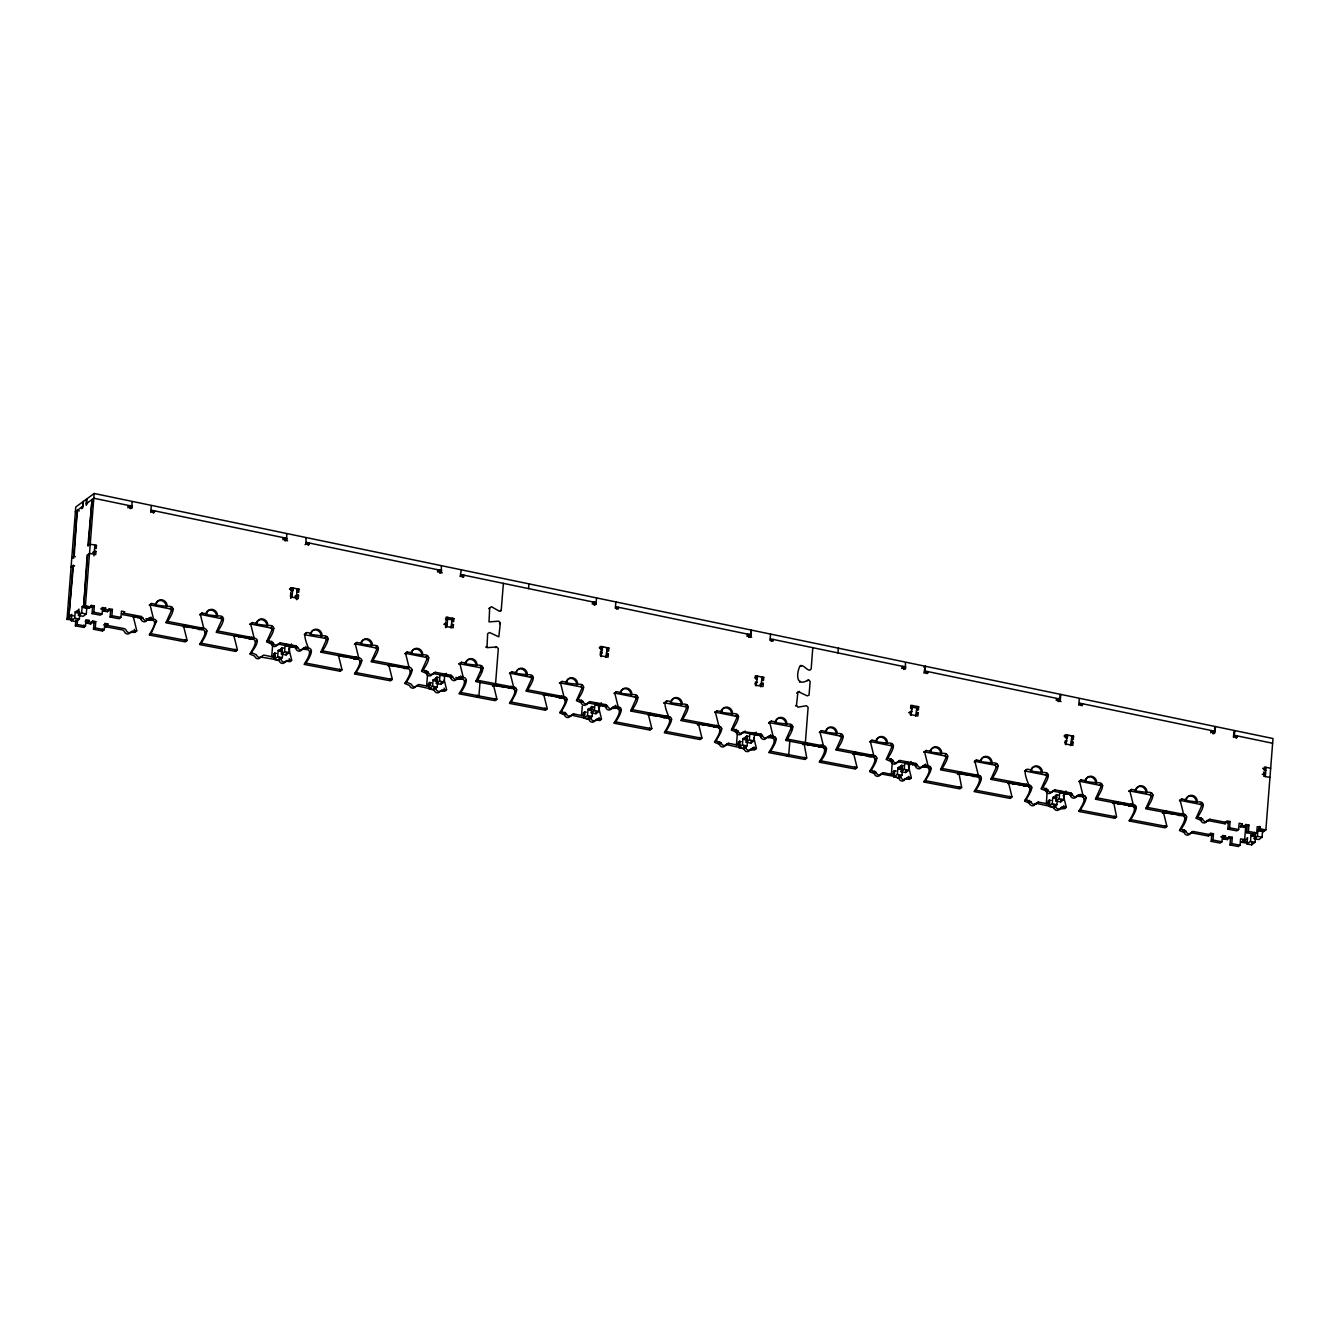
<?xml version="1.0" encoding="UTF-8"?>
<svg xmlns="http://www.w3.org/2000/svg" width="1340" height="1340" viewBox="0 0 1340 1340"><rect width="100%" height="100%" fill="white"/><g stroke="black" fill="none" stroke-linecap="round" stroke-linejoin="round"><path stroke-width="1.5" d="M122.627 614.591L124.536 611.693L122.627 614.591L139.578 617.807L140.918 619.013A3.333 2.982 53.7 0 0 146.797 620.236L149.008 618.41L155.306 619.566L156.562 620.956L151.236 633.284L149.444 634.591C151.872 630.068 160.147 618.544 148.74 619.968A5.829 5.226 53.7 0 0 148.656 618.393M167.165 606.434L155.423 605.027L156.311 604.374A5.829 5.226 53.7 0 1 162.173 599.885A5.829 5.226 53.7 0 1 167.165 606.434C178.421 605.027 170.532 616.568 167.869 621.056L166.093 622.363L171.453 610.487L170.85 609.047L149.46 604.775M201.72 628.376C212.155 627.405 203.445 638.862 201.553 642.848L199.777 644.155C202.34 639.599 210.43 628.159 199.057 629.515A5.829 5.226 53.7 0 0 198.973 627.957L200.162 628.091M217.482 615.998L205.74 614.591L206.645 613.938A5.829 5.226 53.7 0 1 212.49 609.432A5.829 5.226 53.7 0 1 217.482 615.998C228.638 614.541 221.083 626.182 218.185 630.621L216.41 631.927L221.77 620.052L221.167 618.594L200.213 614.356M250.094 653.702C252.791 649.197 260.663 637.689 249.391 639.08A5.829 5.226 53.7 0 0 249.156 636.969M260.479 657.203A3.333 2.982 53.7 0 1 254.634 656.081L249.994 654.138C252.691 650.922 263.26 637.656 252.624 638.041M267.799 625.545L256.074 624.139L256.962 623.485A5.829 5.226 53.7 0 1 262.824 618.98A5.829 5.226 53.7 0 1 267.799 625.545C278.954 624.105 271.333 635.696 268.519 640.168L266.727 641.475L272.087 629.599L271.501 628.159L250.094 623.887M304.766 647.94C316.558 646.215 309.54 657.773 306.14 662.697L304.364 664.004C307.078 659.514 314.9 647.957 303.661 649.364A5.829 5.226 53.7 0 0 303.56 647.806M322.069 635.847L310.344 634.44L311.232 633.787A5.829 5.226 53.7 0 1 317.094 629.281A5.829 5.226 53.7 0 1 322.069 635.847C333.258 634.44 325.603 645.93 322.789 650.469L320.997 651.776L326.357 639.9L325.771 638.443L304.247 634.674M357.21 657.89C367.043 657.27 357.864 668.526 356.474 672.245L354.681 673.551C357.361 669.129 365.267 657.488 353.978 658.928A5.829 5.226 53.7 0 0 353.877 657.354M372.403 645.394L360.661 643.987L361.549 643.334A5.829 5.226 53.7 0 1 367.411 638.845A5.829 5.226 53.7 0 1 372.403 645.394C383.692 643.971 375.769 655.528 373.106 660.017L371.331 661.323L376.691 649.448L376.088 648.007L354.547 643.769M406.656 667.27C417.444 666.148 408.884 677.655 406.791 681.792L404.998 683.099C407.796 678.61 415.484 667.052 404.295 668.476A5.829 5.226 53.7 0 0 404.312 667.973M422.72 654.942L410.978 653.535L411.866 652.881A5.829 5.226 53.7 0 1 417.728 648.393A5.829 5.226 53.7 0 1 422.72 654.942C433.858 653.501 426.388 665.143 423.423 669.565L421.648 670.871L427.008 659.012L426.288 657.438L405.451 653.317M459.67 677.337C471.496 675.695 464.411 687.085 461.06 692.093L459.285 693.4C462.116 688.861 469.737 677.387 458.565 678.777A5.829 5.226 53.7 0 0 458.481 677.219M476.99 665.243L465.248 663.836L466.153 663.183A5.829 5.226 53.7 0 1 471.998 658.694A5.829 5.226 53.7 0 1 476.99 665.243C488.229 663.853 480.457 675.343 477.693 679.866L475.918 681.172L481.278 669.297L480.557 667.739L458.983 663.652M509.317 686.75C521.964 685.678 515.012 694.656 511.378 701.641L509.602 702.947C512.282 698.509 520.221 686.901 508.882 688.325A5.829 5.226 53.7 0 0 508.798 686.767M527.307 674.791L515.582 673.384L516.469 672.73A5.829 5.226 53.7 0 1 522.315 668.241A5.829 5.226 53.7 0 1 527.307 674.791C538.646 673.384 530.64 684.941 528.027 689.413L526.235 690.72L531.595 678.861L531.009 677.404L509.904 673.132M562.147 696.783C572.448 695.996 563.135 707.285 561.694 711.188L559.919 712.495C562.884 708.09 570.371 696.415 559.216 697.872A5.829 5.226 53.7 0 0 559.115 696.314M577.624 684.338L565.899 682.931L566.787 682.278A5.829 5.226 53.7 0 1 572.649 677.789A5.829 5.226 53.7 0 1 577.624 684.338C588.913 682.965 580.99 694.422 578.344 698.961L576.552 700.284L581.928 688.408L581.326 686.951L559.483 682.814M615.261 706.867C626.618 705.46 618.577 717 615.981 721.49L614.189 722.796C616.936 718.341 624.742 706.75 613.486 708.173A5.829 5.226 53.7 0 0 613.385 706.615M631.894 694.639L620.169 693.232L621.056 692.579A5.829 5.226 53.7 0 1 626.919 688.09A5.829 5.226 53.7 0 1 631.894 694.639C643.049 693.199 635.428 704.79 632.614 709.262L630.822 710.585L636.198 698.71L635.596 697.252L614.34 692.981M666.75 716.632C676.951 715.861 667.822 727.151 666.298 731.037L664.506 732.344C666.968 727.838 675.209 716.314 663.803 717.721A5.829 5.226 53.7 0 0 663.719 716.163M682.228 704.187L670.486 702.78L671.374 702.127A5.829 5.226 53.7 0 1 677.236 697.638A5.829 5.226 53.7 0 1 682.228 704.187C693.483 702.78 685.594 714.337 682.931 718.826L681.156 720.133L686.516 708.257L685.913 706.8L663.937 702.73M717.436 726.246C727 725.861 717.469 736.983 716.398 740.551L714.622 741.857C717.269 737.318 725.275 725.895 713.902 727.235A5.829 5.226 53.7 0 0 713.818 725.677M732.544 713.734L720.803 712.344L721.707 711.674A5.829 5.226 53.7 0 1 727.553 707.185A5.829 5.226 53.7 0 1 732.544 713.734C743.717 712.311 736.029 723.851 733.248 728.374L731.472 729.68L736.832 717.805L736.23 716.347L714.84 712.093M770.466 736.313C781.505 735.04 773.264 746.581 770.885 750.886L769.11 752.192C771.673 747.67 779.712 736.196 768.389 737.569A5.829 5.226 53.7 0 0 768.389 736.548M786.815 724.035L775.073 722.629L775.977 721.975A5.829 5.226 53.7 0 1 781.823 717.486A5.829 5.226 53.7 0 1 786.815 724.035C797.97 722.595 790.483 734.253 787.518 738.675L785.743 739.981L791.103 728.106L790.382 726.548L768.674 722.511M819.829 745.677C831.47 743.951 824.87 755.576 821.202 760.433L819.427 761.756C822.174 757.284 829.946 745.71 818.723 747.117A5.829 5.226 53.7 0 0 818.623 745.559M837.131 733.583L825.406 732.193L826.294 731.54A5.829 5.226 53.7 0 1 832.157 727.034A5.829 5.226 53.7 0 1 837.131 733.583C848.304 732.143 840.683 743.733 837.852 748.222L836.059 749.529L841.419 737.653L840.833 736.196L819.577 731.925M871.687 755.526C882.072 754.52 873.496 766.028 871.536 769.997L869.744 771.304C872.323 766.832 880.347 755.224 869.04 756.665A5.829 5.226 53.7 0 0 868.94 755.107M887.465 743.147L875.724 741.74L876.611 741.087A5.829 5.226 53.7 0 1 882.474 736.581A5.829 5.226 53.7 0 1 887.465 743.147C898.721 741.74 890.832 753.281 888.169 757.77L886.376 759.077L891.753 747.201L891.15 745.744L870.481 741.573M925.957 765.827C936.559 764.922 927.481 776.195 925.806 780.282L924.014 781.605C926.761 777.167 934.617 765.525 923.31 766.966A5.829 5.226 53.7 0 0 923.294 765.944M941.735 753.432L929.994 752.042L930.881 751.388A5.829 5.226 53.7 0 1 936.744 746.882A5.829 5.226 53.7 0 1 941.735 753.432C953.008 752.058 945.085 763.515 942.439 768.071L940.663 769.378L946.023 757.502L945.42 756.045L924.03 751.79M975.42 775.207C986.709 773.85 978.786 785.274 976.123 789.846L974.348 791.153C977.195 786.647 984.783 775.106 973.627 776.513A5.829 5.226 53.7 0 0 973.544 774.956M996.34 767.049L995.05 765.207L974.783 761.355L976.123 760.031L981.198 760.936A5.829 5.226 53.7 0 1 987.061 756.43A5.829 5.226 53.7 0 1 992.052 762.996C1003.258 761.556 995.52 773.08 992.756 777.619L990.98 778.925L996.34 767.049L998.132 765.609M1027.194 785.039C1037.093 784.436 1027.813 795.709 1026.44 799.394L1024.665 800.7C1027.294 796.228 1035.25 784.67 1023.944 786.077A5.829 5.226 53.7 0 0 1023.861 784.503M1042.369 772.544L1030.644 771.137L1031.532 770.483A5.829 5.226 53.7 0 1 1037.378 765.994A5.829 5.226 53.7 0 1 1042.369 772.544C1053.709 771.137 1045.702 782.677 1043.073 787.166L1041.297 788.473L1046.657 776.597L1046.071 775.156L1024.514 770.919M1081.162 795.273C1091.346 794.469 1082.335 805.876 1080.71 809.695L1078.935 811.002C1081.497 806.446 1089.604 795.005 1078.214 796.362A5.829 5.226 53.7 0 0 1078.214 795.34M1096.639 782.845L1084.914 781.438L1085.802 780.784A5.829 5.226 53.7 0 1 1091.648 776.279A5.829 5.226 53.7 0 1 1096.639 782.845C1107.812 781.404 1100.123 792.945 1097.36 797.468L1095.567 798.774L1100.927 786.898L1100.341 785.441L1079.37 781.203M1130.608 804.67C1141.714 803.414 1133.255 814.837 1131.044 819.243L1129.251 820.549C1131.982 816.06 1139.821 804.536 1128.548 805.926A5.829 5.226 53.7 0 0 1128.531 804.905M1146.956 792.392L1135.231 790.985L1136.119 790.332A5.829 5.226 53.7 0 1 1141.982 785.843A5.829 5.226 53.7 0 1 1146.956 792.392C1158.179 790.985 1150.39 802.493 1147.677 807.015L1145.884 808.322L1151.261 796.446L1150.658 795.005L1128.967 790.801M1179.971 814.033C1191.779 812.358 1184.677 823.815 1181.361 828.79L1179.569 830.096C1182.031 825.574 1190.272 814.067 1178.865 815.474A5.829 5.226 53.7 0 0 1178.781 813.916M1197.29 801.94L1185.548 800.533L1186.436 799.88A5.829 5.226 53.7 0 1 1192.299 795.391A5.829 5.226 53.7 0 1 1197.29 801.94C1208.462 800.533 1200.824 812.09 1197.994 816.562L1196.218 817.869L1201.578 806.01L1200.975 804.553L1179.87 800.281M492.5 686.097L495.566 683.718L498.312 648.577L496.705 646.952L486.99 647.672L487.659 633.653L489.502 632.514L498.832 636.835L500.339 622.882L498.731 621.174L489.016 621.894L489.686 607.958L491.445 606.702L499.418 611.258L501.194 610.655L503.388 583.369M802.66 744.655L805.39 742.511L808.12 707.285L806.446 705.745L797.903 707.168L796.479 705.309L797.987 691.541L807.3 695.862L809.025 695.142L810.164 681.591L808.924 680.033L807.4 680.636M812.794 647.672L811.186 668.844C808.791 673.585 804.034 664.037 800.164 665.662C796.144 673.25 795.759 687.671 808.288 679.983M79.378 510.909L77.167 510.456L73.599 556.418L75.341 556.753M94.319 605.965L92.544 607.271L92.041 613.586L93.834 612.28L94.319 605.965L91.221 605.379L89.311 608.26L83.599 607.188L87.737 554.71M92.025 499.535L88.457 545.497L90.232 544.191L96.447 545.38L96.195 548.529L94.654 548.228M83.214 607.472L87.854 608.36L87.988 606.785L83.331 605.898L83.214 607.472L85.425 605.881L94.185 493.489L1273 738.524L1265.865 829.912L1263.62 831.604L1258.98 830.733L1259.098 829.159L1263.754 830.03L1263.62 831.604M72.729 619.8L67 619.415L75.76 507.022L94.185 493.489M77.234 510.373L74.203 555.983L71.824 557.725L73.851 558.11M68.776 618.108L72.896 565.631L74.621 565.949M79.73 614.323L79.362 619.063L75.894 621.609L71.255 620.721L71.74 614.407L67 619.415M81.74 507.056L81.606 508.631L82.795 507.76L83.298 501.445L82.795 506.252L75.308 511.746L77.603 512.215M71.255 620.721L74.722 618.176L75.207 611.861L79.496 611.576M89.076 620.353L87.167 623.234L89.076 620.353L85.978 619.75L85.475 626.082L83.683 627.388L75.409 625.813L75.877 619.784M79.378 613.15L76.279 612.564L76.397 610.99M75.409 625.813L77.184 624.507L77.569 619.767M87.988 606.785L86.799 607.656L86.296 613.971L83.114 616.299L78.474 615.412L78.96 609.097L76.279 612.564M87.569 502.768L86.263 505.214L86.765 498.899L86.263 503.706L93.817 498.229L132.174 506.202L129.796 507.944M78.474 615.412L81.64 613.083L82.142 606.769L83.331 605.898M83.599 607.188L87.134 555.145L89.529 553.403L95.726 554.576L95.961 551.427L94.42 551.125M92.075 499.452L87.871 545.95L90.249 544.191M83.683 627.388L83.884 625.01M89.311 608.26L91.221 605.379M93.934 555.882L94.889 545.079M87.167 623.234L90.752 623.921L92.661 621.023L95.76 621.609L95.257 627.941L93.482 629.247L93.984 622.933L95.76 621.609M92.661 621.023L90.752 623.921M92.041 613.586L100.332 615.16L102.108 613.854L102.611 607.539L105.709 608.125L103.8 611.023L105.709 608.125M93.482 629.247L102.51 630.956L102.661 629.18M102.51 630.956L104.302 629.649L104.788 623.335L107.887 623.921L105.994 626.802L107.887 623.921M103.8 611.023L107.384 611.693L109.294 608.812L112.392 609.399L111.907 615.713L110.114 617.02L110.617 610.705L112.392 609.399M109.294 608.812L107.384 611.693M110.114 617.02L119.16 618.728L120.935 617.422L121.438 611.107L124.536 611.693M272.69 644.372L271.719 656.734L275.42 655.88M273.394 655.495L274.7 653.049L276.442 653.367M285.504 661.34L285.068 661.86A3.333 2.982 53.7 0 1 279.222 660.754L274.214 659.347L274.7 653.049M274.214 659.347L277.682 656.801L278.167 650.503L281.97 650.118M282.137 651.759L279.239 651.207L279.356 649.615M282.673 653.25L282.321 657.689L278.854 660.235L279.089 657.27M279.239 651.207L281.919 647.739L283.678 648.074M290.814 646.986L290.947 645.411L289.758 646.282L289.256 652.597L286.073 654.925L281.434 654.054L281.919 647.739M281.434 654.054L284.616 651.709L285.102 645.394L286.291 644.523L290.947 645.411M292.74 590.169L290.428 589.717L290.579 587.757M286.291 644.523L286.174 646.115L297.312 647.337M290.763 592.447L290.529 596.886L298.267 598.36L298.519 595.211L295.185 596.216L298.519 595.211M286.073 654.925L286.224 653.149M291.216 646.701L291.433 643.937M292.555 591.141L290.998 590.84L291.249 587.691L298.988 589.148L298.753 592.313L297.195 592.012M427.594 673.769L426.623 686.13L428.314 684.891L430.927 685.393M428.314 684.891L429.621 682.445L431.363 682.764M434.88 687.621L435.919 688.844A3.333 2.982 53.7 0 0 441.765 689.949L446.572 689.798L444.796 691.105L439.989 691.273A3.333 2.982 53.7 0 1 434.143 690.15L429.118 688.76L429.621 682.445M429.118 688.76L432.586 686.214L433.088 679.899L437.477 679.631M437.644 681.256L434.143 680.603L434.277 679.028M437.594 682.646L437.242 687.085L433.775 689.631L434.009 686.683M434.143 680.603L436.84 677.135L438.582 677.471M445.734 676.382L445.852 674.807L444.662 675.678L444.177 681.993L440.994 684.338L436.338 683.45L436.84 677.135M436.338 683.45L439.52 681.122L440.022 674.807L441.212 673.936L445.852 674.807M441.212 673.936L441.078 675.511L448.615 676.063M440.994 684.338L441.128 682.562M445.684 621.844L445.433 626.283L453.188 627.756L453.439 624.607L451.881 624.306M446.119 676.097L446.337 673.333M447.459 620.537L445.919 620.236L446.17 617.087L453.908 618.561L453.657 621.71L452.116 621.408M477.325 695.075L477.141 697.252L478.933 695.946L480.055 681.574M480.809 671.96L481.194 667.219M582.264 706.264L581.543 715.527L584.96 714.622M583.218 714.287L584.542 711.841L586.284 712.177M595.462 720.25L594.893 720.669A3.333 2.982 53.7 0 1 589.064 719.563L584.039 718.156L584.542 711.841M584.039 718.156L587.506 715.61L588.009 709.295L591.51 708.86M591.677 710.502L589.064 709.999L589.181 708.424M592.481 712.344L592.146 716.498L588.679 719.044L588.896 716.364M589.064 709.999L591.761 706.532L593.503 706.867M600.638 705.795L600.772 704.204L599.583 705.091L599.081 711.389L595.898 713.734L591.258 712.846L591.761 706.532M591.258 712.846L594.441 710.518L594.927 704.204L596.116 703.332L600.772 704.204M602.28 648.912L600.253 648.527L600.404 646.55M596.116 703.332L595.999 704.907L607.137 706.146M600.588 651.24L600.354 655.696L608.092 657.153L608.343 654.004L606.802 653.702M607.02 650.821L608.578 651.106L608.829 647.957L601.074 646.483L600.822 649.632L602.38 649.933M595.898 713.734L596.049 711.959M601.04 705.493L601.258 702.73M606.785 652.413L607.037 649.264L608.829 647.957M737.419 732.578L736.447 744.923L738.139 743.683L740.451 744.135M738.139 743.683L739.446 741.238L741.188 741.573M749.864 749.965L754.621 749.914L756.413 748.608L752.561 747.988L749.814 750.065A3.333 2.982 53.7 0 1 743.968 748.96L738.943 747.553L739.446 741.238M738.943 747.553L742.41 745.006L742.913 738.692L747 738.374M747.167 739.998L743.985 739.395L744.102 737.821M740.534 745.593L728.441 743.298L727 744.085A3.333 2.982 53.7 0 1 721.155 742.98L716.297 740.986L714.521 742.293L719.379 744.286A3.333 2.982 53.7 0 0 725.225 745.392L726.649 744.605L743.784 748.49L743.801 745.777M743.985 739.395L746.665 735.928L748.407 736.263M755.559 735.191L755.676 733.617L754.487 734.488L754.001 740.802L750.819 743.131L746.179 742.243L746.665 735.928M743.6 748.44L747.067 745.894L747.385 741.74M746.179 742.243L749.345 739.915L749.847 733.6L751.037 732.729L755.676 733.617M756.899 678.258L755.157 677.923L755.325 675.946M751.037 732.729L750.903 734.303L758.44 734.856M750.819 743.131L750.953 741.355M755.961 734.906L756.179 732.143M761.706 683.115L763.264 683.4L763.013 686.566L755.257 685.092L755.509 681.926L757.067 682.228L755.274 683.534M757.284 679.33L755.743 679.045L755.995 675.879L763.733 677.353L763.482 680.502L761.941 680.218M789.88 740.384L788.757 754.738L786.982 756.045M790.701 730.132L791.019 726.029M892.34 761.974L891.368 774.336L894.785 773.415M893.043 773.096L894.366 770.634L896.108 770.969M893.864 776.949L897.331 774.403L897.833 768.088L902.473 768.976L901.971 775.291L898.52 777.837L893.864 776.949L894.366 770.634M902.373 769.462L898.889 768.792L899.023 767.217L902.507 767.887M898.52 777.837L898.721 775.173M898.889 768.792L901.586 765.341L903.327 765.659M910.48 764.587L910.597 763.013L909.408 763.884L908.905 770.198L905.74 772.527L901.083 771.656L901.586 765.341M901.083 771.656L904.266 769.311L904.768 762.996L905.941 762.125L910.597 763.013M905.941 762.125L905.823 763.7L913.361 764.252M905.74 772.527L905.874 770.751M910.865 764.303L911.083 761.539M916.61 711.222L916.861 708.056L918.654 706.75L918.402 709.915L916.845 709.614M916.627 712.511L918.168 712.796L917.917 715.962L910.178 714.488L910.429 711.339L911.971 711.624L908.637 712.645M1047.244 791.37L1046.272 803.732L1049.991 802.878M1047.964 802.493L1049.27 800.047L1051.012 800.365M1059.689 808.757L1064.446 808.707L1066.238 807.4L1062.386 806.781L1059.639 808.857A3.333 2.982 53.7 0 1 1053.793 807.752L1048.784 806.345L1049.27 800.047M1048.784 806.345L1052.252 803.799L1052.737 797.501L1056.54 797.116M1056.707 798.757L1053.81 798.205L1053.927 796.613M1057.21 800.549L1056.891 804.687L1053.424 807.233L1053.642 804.569M1053.81 798.205L1056.49 794.737L1058.231 795.072M1065.384 793.983L1065.518 792.409L1064.328 793.28L1063.826 799.595L1060.644 801.923L1056.004 801.052L1056.49 794.737M1056.004 801.052L1059.169 798.707L1059.672 792.409L1060.861 791.521L1065.518 792.409M1066.724 737.05L1064.982 736.715L1065.149 734.756M1060.861 791.521L1060.744 793.113L1068.265 793.665A5.829 5.226 53.7 0 1 1068.432 792.677M1060.644 801.923L1060.794 800.148M1065.786 793.699L1066.004 790.935M1071.531 741.908L1073.089 742.209L1072.838 745.358L1065.099 743.884L1065.333 740.735L1066.891 741.02L1065.099 742.343M1071.531 740.618L1073.306 739.312L1073.558 736.146L1065.819 734.688L1065.568 737.837L1067.126 738.139M1213.454 833.731L1210.355 833.145L1210.238 834.719L1193.17 831.487L1191.796 832.19A3.333 2.982 53.7 0 1 1185.9 831.169L1181.26 829.226L1179.468 830.532L1184.125 832.492A3.333 2.982 53.7 0 0 1189.954 833.597L1191.511 832.81L1208.462 836.026L1208.58 834.452L1211.678 835.038L1213.454 833.731L1212.968 840.046L1211.176 841.369L1211.678 835.038M1211.176 841.369L1220.221 843.078L1221.996 841.771L1222.499 835.457L1225.598 836.043L1223.688 838.924L1225.598 836.043M1228.311 822.827L1227.825 829.142L1229.601 827.835L1230.103 821.52L1228.311 822.827L1209.819 819.276L1208.379 820.063A3.333 2.982 53.7 0 1 1202.533 818.958L1197.893 817.015L1196.118 818.321L1200.757 820.264A3.333 2.982 53.7 0 0 1206.603 821.37L1208.027 820.582L1225.095 823.815L1225.212 822.241M1223.688 838.924L1227.289 839.611L1229.182 836.713L1232.281 837.299L1231.795 843.631L1230.003 844.937L1230.505 838.622L1232.281 837.299M1229.182 836.713L1227.289 839.611M1227.825 829.142L1236.853 830.85L1238.646 829.544L1239.131 823.229L1242.23 823.815L1240.321 826.713L1242.23 823.815M1230.003 844.937L1238.294 846.512L1240.07 845.188L1240.572 838.874L1243.671 839.46L1241.761 842.357L1243.671 839.46M1240.321 826.713L1243.922 827.383L1245.832 824.502L1248.93 825.088L1248.428 831.403L1246.652 832.71L1247.138 826.395L1248.93 825.088M1245.664 826.931L1244.525 841.353L1247.523 837.668L1247.021 843.982L1251.66 844.853L1255.128 842.307L1255.513 837.584M1245.832 824.502L1243.922 827.383M1247.456 843.212L1241.761 842.357M1247.021 843.982L1250.488 841.436L1250.991 835.121L1255.278 834.837M1255.145 836.411L1252.046 835.825L1252.18 834.25M1251.66 844.853L1251.912 841.704M1253.553 833.229L1252.046 835.825M1263.754 830.03L1262.565 830.901L1262.062 837.215L1258.897 839.56L1254.24 838.673L1254.743 832.358M1246.652 832.71L1254.927 834.284L1256.719 832.978L1257.205 826.663L1260.303 827.249L1258.394 830.13L1260.303 827.249M1254.24 838.673L1257.423 836.344L1257.925 830.03L1259.098 829.159M1259.7 826.311L1258.98 830.733M1263.988 771.807L1263.754 776.245L1269.951 777.434M1265.295 776.547L1266.015 767.334L1263.653 769.076M127.92 507.877L129.076 505.565L127.97 506.386M130.281 508.697L130.583 505.548M131.018 508.513L132.023 507.776L131.957 501.981M150.683 512.282L151.286 506.001M152.777 512.567L154.602 510.858L153.564 513.086M282.958 539.785L283.109 538.211M284.968 540.841L285.269 537.708M285.722 540.673L286.727 539.936L286.659 534.124M305.051 544.693L306.056 543.956L305.989 538.144M307.48 544.727L309.305 543.018L308.485 545.079M437.544 572.013L438.481 569.869L437.477 570.606M439.671 573.001L439.972 569.852M440.408 572.817L441.413 572.08L441.346 566.284M460.089 576.602L461.362 569.818M462.166 576.87L463.992 575.178L462.953 577.406M528.53 588.595L528.982 583.871M592.196 604.055L593.017 601.995M594.206 605.127L594.508 601.978M594.843 605.027L595.965 604.206L596.568 597.925M615.898 601.945L615.294 608.226L618.393 608.879L618.544 607.305L616.718 608.996M746.899 636.215L747.72 634.155M748.909 637.287L749.211 634.138M749.546 637.187L750.651 636.366L751.254 630.068M751.673 637.22L748.591 636.567L750.969 634.825L751.422 630.101M770.601 634.088L769.981 640.386L773.08 641.023L773.23 639.448L771.405 641.156M837.919 652.898L838.371 648.175M901.736 668.409L902.557 666.332M903.763 669.464L904.065 666.332M904.5 669.297L905.505 668.559L905.438 662.747M923.913 673.115L925.287 666.248L923.947 667.236M925.454 666.281L924.985 671.005L1060.359 699.128L1060.811 694.422M926.107 673.317L927.933 671.608L927.113 673.668M1056.289 700.519L1056.439 698.944M1058.299 701.591L1058.6 698.442M1058.935 701.49L1060.041 700.669L1059.99 694.874M1078.717 705.192L1079.32 698.894M1080.811 705.46L1082.62 703.768L1081.816 705.828M1210.757 732.846L1211.796 730.618L1210.69 731.439M1213.001 733.75L1213.303 730.601M1213.638 733.65L1214.744 732.829L1214.677 727.034M1212.667 733.03L1215.045 731.288L1215.497 726.565M1233.403 737.335L1234.023 731.054M1234.844 730.585L1234.391 735.308L1272.598 743.248M1235.497 737.62L1237.323 735.928L1236.284 738.156M305.855 646.483L306.491 649.029L308.267 647.722C306.642 643.25 300.127 628.192 311.232 633.787M649.582 727.905L650 729.596L651.776 728.29L648.426 714.756L649.23 713.567M666.215 715.677L666.633 717.369L668.426 716.062C666.784 711.59 660.268 696.549 671.374 702.127M974.884 761.338L978.25 774.872L976.475 776.178L976.039 774.486M1026.373 784.034L1026.792 785.726L1028.567 784.419C1026.943 779.947 1020.427 764.889 1031.532 770.483M146.797 620.236L151.604 620.085L153.397 618.762L149.008 618.41M148.573 618.929L148.623 618.829A3.333 2.982 53.7 0 1 142.744 617.824L140.951 619.13M303.493 648.342A3.333 2.982 53.7 0 1 297.647 647.22L296.274 645.897L280.328 642.882L278.954 643.569A3.333 2.982 53.7 0 1 273.059 642.563L268.419 640.604L266.627 641.91L271.266 643.87A3.333 2.982 53.7 0 0 277.112 644.976L278.553 644.188L294.482 647.203L295.872 648.527A3.333 2.982 53.7 0 0 301.701 649.649L304.448 647.555L308.3 648.175L306.525 649.481L302.237 649.046M278.904 643.669L277.112 644.976M458.397 677.739A3.333 2.982 53.7 0 1 452.568 676.633L451.295 675.327L435.349 672.295L433.808 673.065A3.333 2.982 53.7 0 1 427.963 671.96L423.323 670L421.547 671.323L426.187 673.266A3.333 2.982 53.7 0 0 432.033 674.372L433.574 673.601L449.52 676.633L450.776 677.94A3.333 2.982 53.7 0 0 456.622 679.045L459.369 676.968L463.221 677.571L461.429 678.894L456.672 678.944M585.027 716.197L573.52 713.902L572.096 714.689A3.333 2.982 53.7 0 1 566.25 713.583L561.594 711.624L559.819 712.947L564.425 714.773A3.333 2.982 53.7 0 0 570.304 715.995L571.845 715.225L588.796 718.994M613.318 707.135A3.333 2.982 53.7 0 1 607.472 706.029L606.099 704.689L590.153 701.674L588.779 702.361A3.333 2.982 53.7 0 1 582.883 701.356L578.244 699.413L576.451 700.719L581.108 702.663A3.333 2.982 53.7 0 0 586.937 703.768L588.377 702.981L604.323 706.013L605.697 707.336A3.333 2.982 53.7 0 0 611.543 708.441L614.289 706.364L618.125 706.984L616.35 708.291L611.543 708.441M588.729 702.462L586.937 703.768M596.685 719.362L601.493 719.195L599.717 720.501L595.63 719.965L596.685 719.362A3.333 2.982 53.7 0 1 590.84 718.24L589.064 719.563M725.225 745.392L727 744.085M767.183 737.134L771.254 737.687L773.046 736.38L768.239 736.531A3.333 2.982 53.7 0 1 762.393 735.426L761.019 734.102L743.75 731.673A3.333 2.982 53.7 0 1 737.804 730.752L733.148 728.809L731.372 730.116L735.978 731.958A3.333 2.982 53.7 0 0 741.857 733.181L743.399 732.394L759.344 735.426L760.601 736.732A3.333 2.982 53.7 0 0 766.447 737.837L766.681 737.687M743.633 731.858L741.857 733.181M751.589 748.759L751.639 748.658A3.333 2.982 53.7 0 1 745.76 747.653L743.968 748.96M894.567 774.939L883.345 772.694L881.971 773.381A3.333 2.982 53.7 0 1 876.075 772.376L871.436 770.433L869.643 771.74L874.266 773.565A3.333 2.982 53.7 0 0 880.129 774.788L881.569 774.001L894.45 776.446M881.921 773.481L880.129 774.788M923.193 765.827L923.143 765.927A3.333 2.982 53.7 0 1 917.297 764.822L915.924 763.499L899.977 760.467L898.554 761.271A3.333 2.982 53.7 0 1 892.708 760.149L888.068 758.206L886.276 759.512L890.933 761.472A3.333 2.982 53.7 0 0 896.778 762.577L898.202 761.79L914.148 764.805L915.522 766.128A3.333 2.982 53.7 0 0 921.367 767.25L924.114 765.157L927.95 765.777L926.175 767.083L921.468 767.049M894.852 776.513L898.889 778.356A3.333 2.982 53.7 0 0 904.735 779.461L904.902 779.177M904.735 779.461L907.465 777.384L911.317 778.004L909.542 779.311L905.153 778.925M1049.773 804.268L1038.265 802.091L1036.825 802.878A3.333 2.982 53.7 0 1 1030.996 801.772L1026.34 799.829L1024.564 801.136L1029.204 803.079A3.333 2.982 53.7 0 0 1035.05 804.201L1036.591 803.414L1053.475 807.082M1076.707 796.111L1081.095 796.479L1082.871 795.173L1078.063 795.34A3.333 2.982 53.7 0 1 1072.218 794.218L1070.945 792.912L1055.015 789.896L1053.475 790.667A3.333 2.982 53.7 0 1 1047.629 789.562L1042.989 787.602L1041.197 788.908L1045.803 790.751A3.333 2.982 53.7 0 0 1051.682 791.974L1052.419 791.27M1191.746 832.291L1189.954 833.597M1206.603 821.37L1208.379 820.063M260.58 657.002L278.904 660.084M958.787 772.527L961.618 787.082L959.825 788.389L959.406 786.697M1113.59 802.024L1116.522 816.479L1114.746 817.802L1114.327 816.11M499.452 623.72L500.339 623.067M94.654 546.687L96.447 545.38M95.961 551.427L92.644 552.432M102.611 607.539L100.818 608.846L103.917 609.432M149.326 605.261L151.671 603.486L156.311 604.374M133.246 617.02L138.791 617.254M139.695 617.824L141.353 616.5L142.744 617.824M148.338 619.465L150.114 618.159M148.74 619.968L149.628 619.298A5.829 5.226 53.7 0 0 149.611 618.276M170.029 608.628L171.956 607.338M154.82 622.715L156.596 621.408M171.453 610.487L173.228 609.181M199.643 614.826L201.988 613.05L206.645 613.938M182.843 626.618L189.108 626.802A5.829 5.226 53.7 0 1 189.174 626.316M199.057 629.515L199.945 628.862A5.829 5.226 53.7 0 0 199.945 627.84M220.346 618.176L222.122 616.869M205.137 632.279L206.913 630.972M221.77 620.052L223.562 618.745M290.428 589.717L292.79 587.975L292.07 597.188L290.596 598.277M296.709 589.399L297.447 588.863L295.972 598.611M249.86 624.457L252.305 622.597L256.962 623.485M290.546 595.345L292.321 594.022L290.78 593.737M297.212 590.454L298.988 589.148M233.897 636.131L239.424 636.366A5.829 5.226 53.7 0 1 239.492 635.864M296.492 599.667L298.267 598.36M249.391 639.08L250.278 638.409L239.424 636.366M270.814 627.773L272.456 626.417M255.454 641.827L257.23 640.52M272.087 629.599L273.879 628.293M269.893 642.53L271.685 641.224M271.266 643.87L273.059 642.563M278.653 644.205L280.445 642.899M304.8 634.205L306.575 632.899M294.482 647.203L296.274 645.897M295.872 648.527L297.647 647.22M303.259 648.861L305.034 647.555M303.661 649.364L304.548 648.711A5.829 5.226 53.7 0 0 304.532 647.689M324.933 638.024L326.726 636.718M309.724 652.128L311.517 650.821M326.357 639.9L328.149 638.594M354.447 644.306L356.909 642.446L361.549 643.334M338.35 655.964L344.028 656.215A5.829 5.226 53.7 0 1 344.078 655.712M353.978 658.928L354.866 658.275A5.829 5.226 53.7 0 0 354.849 657.236M375.267 647.589L377.177 646.299M360.041 661.675L361.834 660.369M376.691 649.448L378.466 648.141M445.483 619.013L447.711 617.371L446.991 626.584L445.5 627.673M450.877 619.348L452.351 618.259L450.893 628.008M404.881 653.769L407.226 651.994L411.866 652.881M453.908 618.561L452.133 619.867L446.32 618.762M387.93 665.628L394.345 665.762A5.829 5.226 53.7 0 1 394.412 665.26M451.647 625.914L453.439 624.607M404.295 668.476L405.183 667.822M488.782 608.611L489.686 607.958M425.718 657.169L427.359 655.83M410.375 671.223L412.151 669.916M427.008 659.012L428.783 657.689M500.473 610.705L501.361 610.052M424.931 671.96L426.589 670.636M426.187 673.266L427.963 671.96M432.033 674.372L433.808 673.065M433.574 673.601L435.349 672.295M458.933 664.238L461.496 662.295L466.153 663.183M485.75 647.153L486.638 646.5M449.403 676.6L451.178 675.293M450.776 677.94L452.568 676.633M495.549 647.622L496.437 646.952M458.163 678.274L459.955 676.951M458.565 678.777L459.453 678.124A5.829 5.226 53.7 0 0 459.469 677.621M479.988 667.471L481.63 666.131M464.645 681.524L466.421 680.218M481.278 669.297L483.053 667.99M593.888 604.424L596.267 602.665L460.91 574.542M509.468 673.618L511.813 671.843L516.469 672.73M492.534 685.477L509.786 687.671A5.829 5.226 53.7 0 0 509.769 686.649M508.882 688.325L509.786 687.671M513.672 689.229L515.314 687.889M530.171 676.985L532.097 675.712M514.962 691.072L516.738 689.765M531.595 678.861L533.387 677.538M601.074 646.483L599.298 647.79L600.839 648.091M600.253 648.527L602.631 646.784L601.007 656.634M606.384 648.309L607.271 647.656L605.797 657.404M543.152 695.393L546.083 693.735M559.467 683.417L562.147 681.407L566.787 682.278M600.37 654.138L602.146 652.831L600.605 652.53M543.571 694.907L549.249 695.159A5.829 5.226 53.7 0 1 549.316 694.673M606.568 655.31L608.343 654.004M559.216 697.872L560.103 697.219L549.249 695.159M563.855 698.76L565.781 697.47M580.639 686.566L582.28 685.226M565.279 700.619L567.071 699.312M581.928 688.408L583.704 687.102M563.085 713.567L564.877 712.244M579.835 701.356L581.51 700.033M564.458 714.89L566.25 713.583M581.108 702.663L582.883 701.356M570.304 715.995L572.096 714.689M571.845 715.225L573.637 713.919M588.495 702.997L590.27 701.691M614.072 693.483L616.417 691.708L621.056 692.579M587.674 718.223L588.578 717.57M604.323 706.013L606.099 704.689M605.697 707.336L607.472 706.029M596.434 719.881L598.226 718.575M613.083 707.671L614.859 706.364M613.486 708.173L614.373 707.52A5.829 5.226 53.7 0 0 614.39 707.018M618.125 709.061L620.052 707.771M634.909 696.867L636.55 695.527M619.549 710.92L621.341 709.614M636.198 698.71L637.974 697.386M647.873 714.756L649.984 713.55M664.942 702.562L666.734 701.256M663.937 703.349L665.059 702.529M648.309 714.773L664.69 717.068A5.829 5.226 53.7 0 0 664.69 716.046M663.803 717.721L664.69 717.068M668.593 718.642L670.235 717.285M685.092 706.381L687.001 705.108M669.883 720.468L671.658 719.161M686.516 708.257L688.291 706.951M755.157 677.923L757.535 676.181L756.078 685.929M761.438 677.605L762.192 677.052L760.718 686.817M697.52 725.007L701.356 723.198M714.706 712.579L717.051 710.803L721.707 711.674M761.957 678.66L763.733 677.353M697.42 724.454L703.952 724.521A5.829 5.226 53.7 0 1 704.019 724.019M763.264 683.4L759.931 684.422M713.902 727.235L714.806 726.582A5.829 5.226 53.7 0 0 714.79 725.56M800.734 666.281L801.621 665.628M718.558 728.106L720.334 726.799M735.409 715.929L737.184 714.622M719.982 729.982L721.757 728.675M736.832 717.805L738.625 716.498M799.478 682.06L800.382 681.407M718.006 742.963L719.781 741.656M734.756 730.769L736.414 729.429M719.379 744.286L721.155 742.98M736.012 732.059L737.804 730.752M726.766 744.621L728.541 743.315M743.399 732.394L745.191 731.087M796.58 693.199L797.484 692.545M798.707 692.06L799.595 691.406M768.54 723.198L771.321 721.104L775.977 721.975M795.575 705.962L796.479 705.309M759.227 735.409L761.019 734.102M760.601 736.732L762.393 735.426M767.117 737.352L768.239 736.531M751.355 749.294L753.13 747.971M767.988 737.067L769.78 735.76M768.389 737.569L769.294 736.916A5.829 5.226 53.7 0 0 769.311 736.414M773.046 738.457L774.956 737.184M789.813 726.263L791.471 724.923M774.47 740.333L776.245 739.01M791.103 728.106L792.895 726.799M903.277 668.727L905.656 666.985L770.299 638.845M819.309 732.427L821.638 730.652L826.294 731.54M803.23 744.186L819.611 746.464A5.829 5.226 53.7 0 0 819.628 745.961M818.723 747.117L819.611 746.464M823.363 748.005L825.139 746.698M839.996 735.777L841.788 734.471M824.787 749.881L826.579 748.558M841.419 737.653L843.212 736.347M910.513 707.001L912.456 705.577L910.982 715.326M915.907 707.336L917.096 706.465L915.639 716.213M852.877 754.286L855.322 752.427L857.064 752.745M869.626 741.975L871.972 740.199L876.611 741.087M852.96 753.733L869.928 756.011A5.829 5.226 53.7 0 0 869.911 754.99M916.393 714.12L918.168 712.796M869.04 756.665L869.928 756.011M873.831 757.586L875.472 756.246M890.329 745.325L892.239 744.052M875.104 759.428L876.896 758.122M891.753 747.201L893.529 745.894M872.909 772.359L874.702 771.053M889.659 760.165L891.335 758.825M874.3 773.683L876.075 772.376M890.933 761.472L892.708 760.149M896.778 762.577L898.554 761.271M881.67 774.018L883.462 772.711M898.319 761.807L900.095 760.483M897.833 768.088L899.023 767.217M923.897 752.276L926.242 750.5L930.881 751.388M914.148 764.805L915.924 763.499M898.889 778.356L900.664 777.049A3.333 2.982 53.7 0 0 906.51 778.155M915.522 766.128L917.297 764.822M906.275 778.691L908.051 777.384M922.908 766.463L924.684 765.157M923.31 766.966L924.198 766.312A5.829 5.226 53.7 0 0 924.215 765.81M927.95 767.854L929.876 766.581M944.6 755.626L946.375 754.319M929.374 769.73L931.166 768.423M946.023 757.502L947.799 756.196M957.464 774.135L959.591 772.51M974.214 761.823L976.558 760.048M1060.359 699.128L1057.98 700.887L1061.079 701.524M957.564 773.582L974.515 775.86A5.829 5.226 53.7 0 0 974.532 775.357M992.052 762.996L980.311 761.589L981.198 760.936M973.627 776.513L974.515 775.86M978.284 777.401L980.059 776.094M995.05 765.207L996.692 763.867M979.707 779.277L981.483 777.971M1064.982 736.715L1067.36 734.973L1065.903 744.722M1071.263 736.397L1072.017 735.861L1070.543 745.61M1010.125 781.907L1007.898 783.599M1025.1 770.902L1026.875 769.596M1071.782 737.469L1073.558 736.146M1008.317 783.113L1024.849 785.408A5.829 5.226 53.7 0 0 1024.832 784.386M1071.297 743.516L1073.089 742.209M1023.944 786.077L1024.849 785.408M1028.735 786.982L1030.376 785.642M1045.234 774.738L1047.16 773.448M1030.025 788.825L1031.8 787.518M1046.657 776.597L1048.45 775.291M1027.83 801.756L1029.606 800.449M1044.463 789.545L1046.255 788.221M1029.204 803.079L1030.996 801.772M1045.837 790.868L1047.629 789.562M1035.05 804.201L1036.825 802.878M1051.682 791.974L1053.475 790.667M1036.591 803.414L1038.366 802.107M1052.536 791.236L1055.015 789.896M1078.817 781.672L1081.146 779.897L1085.802 780.784M1053.876 805.357L1055.585 806.446A3.333 2.982 53.7 0 0 1061.431 807.551M1053.223 791.203L1069.052 794.201L1070.844 792.895M1053.793 807.752L1055.585 806.446M1069.169 794.235L1070.442 795.541L1072.218 794.218M1076.724 796.312L1078.063 795.34M1061.179 808.087L1062.972 806.781M1077.829 795.86L1079.604 794.553M1078.214 796.362L1079.119 795.709A5.829 5.226 53.7 0 0 1079.136 795.223M1082.871 797.25L1084.646 795.943M1099.504 785.022L1101.296 783.716M1084.294 799.126L1086.07 797.819M1100.927 786.898L1102.72 785.592M1112.485 803.447L1114.394 801.99M1128.9 791.387L1131.479 789.444L1136.119 790.332M1112.92 802.962L1129.436 805.273A5.829 5.226 53.7 0 0 1129.452 804.77M1128.548 805.926L1129.436 805.273M1133.188 806.797L1135.114 805.524M1149.971 794.62L1151.613 793.263M1134.611 808.673L1136.404 807.367M1151.261 796.446L1153.036 795.139M1162.484 813.246L1164.929 811.387M1179.451 800.767L1181.796 798.992L1186.436 799.88M1162.5 812.626L1179.753 814.821A5.829 5.226 53.7 0 0 1179.753 813.799M1178.865 815.474L1179.753 814.821M1183.656 816.378L1185.297 815.038M1200.154 804.134L1201.93 802.827M1184.928 818.221L1186.721 816.914M1201.578 806.01L1203.353 804.687M1182.851 831.185L1184.526 829.845M1199.384 818.941L1201.159 817.635M1184.125 832.492L1185.9 831.169M1200.757 820.264L1202.533 818.958M1191.511 832.81L1193.287 831.504M1208.144 820.599L1209.92 819.293M1208.462 836.026L1210.238 834.719M1225.095 823.815L1227.005 820.934L1230.103 821.52M804 743.047L806.697 757.686L804.921 758.993L804.503 757.301M1164.159 811.387L1163.488 812.509L1166.839 826.043L1165.063 827.35L1164.644 825.658M1009.372 781.923L1008.585 782.962L1011.934 796.63L1010.142 797.937L1009.724 796.262M494.594 684.07L493.522 685.209L496.872 698.894L495.08 700.2L494.661 698.509M134.452 615.713L133.364 617.003L136.73 630.52L134.938 631.827L134.302 629.298M235.237 634.808L233.997 636.115L237.364 649.632L235.589 650.938L235.153 649.264M854.903 752.393L853.647 753.7L857.014 767.234L855.238 768.54L854.819 766.849M286.157 661.072L289.875 661.709L291.668 660.402L286.861 660.553A3.333 2.982 53.7 0 1 281.015 659.447L280.512 658.577M151.671 603.486L150.013 604.625L153.363 618.309L151.571 619.616L150.951 617.07M390.593 664.221L388.918 665.511L392.285 679.045L390.493 680.351L390.074 678.66M545.497 693.618L543.822 694.907L547.189 708.441L545.413 709.748L544.995 708.056M700.2 722.98L698.542 724.119L701.892 737.787L700.1 739.111L699.681 737.419M821.638 730.652L819.98 731.942L823.33 745.459L821.554 746.782L821.135 745.09M1181.796 798.992L1180.138 800.148L1183.488 813.816L1181.696 815.122L1181.277 813.43M201.988 613.05L200.313 614.34L203.68 627.874L201.905 629.18L201.486 627.489M252.305 622.597L250.63 623.887L253.997 637.421L252.222 638.728L251.803 637.036M356.909 642.446L355.234 643.736L358.601 657.27L356.809 658.577L356.39 656.885M407.226 651.994L405.551 653.284L408.918 666.818L407.125 668.124L406.707 666.432M461.496 662.295L459.838 663.451L463.188 677.119L461.412 678.425L460.776 675.879M511.813 671.843L510.138 673.132L513.505 686.666L511.729 687.973L511.31 686.281M562.147 681.407L560.472 682.68L563.822 696.214L562.046 697.52L561.628 695.829M616.417 691.708L614.742 692.981L618.108 706.515L616.316 707.822L615.68 705.292M717.051 710.803L715.376 712.093L718.743 725.61L716.967 726.917L716.548 725.225M771.321 721.104L769.663 722.243L773.013 735.911L771.237 737.218L770.601 734.688M871.972 740.199L870.313 741.338L873.663 755.006L871.871 756.33L871.452 754.638M926.242 750.5L924.567 751.79L927.933 765.308L926.141 766.631L925.521 764.085M1081.146 779.897L1079.471 781.187L1082.837 794.721L1081.062 796.027L1080.643 794.335M1131.479 789.444L1129.804 790.734L1133.171 804.268L1131.379 805.575L1130.96 803.883M107.77 625.495L124.838 628.728L126.094 630.034A3.333 2.982 53.7 0 0 131.94 631.14L136.747 630.989L134.971 632.296L130.164 632.447A3.333 2.982 53.7 0 1 124.319 631.341L122.945 630.018L105.994 626.802M1270.672 768.222L1264.474 767.049L1264.223 770.198L1265.781 770.5M1262.699 768.356L1264.24 768.641M918.654 706.75L910.899 705.276L910.647 708.441L912.205 708.726M1264.005 773.096L1265.546 773.381L1262.213 774.403M289.474 588.997L293.343 589.734M911.049 706.951L916.861 708.056M1064.027 735.995L1067.913 736.732M445.617 619.181L447.074 619.448M910.664 707.436L911.82 707.654M1071.765 739.01L1073.306 739.312M72.846 567.272L71.104 566.937L73.466 565.195L68.742 618.092L71.841 618.678M85.425 605.881L92.544 607.271M105.575 609.7L110.617 610.705M124.402 613.284L141.353 616.5M1242.113 825.39L1247.138 826.395M1260.186 828.823L1265.865 829.912M135.038 615.713L135.91 615.881M185.64 625.328L183.68 626.551L187.047 640.085L185.255 641.391L184.836 639.699M247.783 637.12L249.809 637.505M341.13 654.841L338.601 655.964L341.951 669.481L340.176 670.804L339.757 669.112M353.727 657.22L355.753 657.605M495.18 684.07L496.336 684.288M551.51 694.756L552.867 695.024M650.386 713.533L651.843 713.801M657.454 714.873L658.811 715.125M706.884 724.253L708.24 724.505M756.43 733.65L757.887 733.935M805.876 743.03L807.333 743.315M862.005 753.683L863.362 753.951M911.635 763.113L913.093 763.381M961.082 772.493L962.824 772.828M967.949 773.8L969.306 774.051M1010.527 781.873L1012.27 782.208M1017.596 783.213L1018.953 783.481M1067.126 792.61L1068.583 792.895M1116.572 802.007L1118.314 802.325M1123.556 803.33L1124.897 803.581M1166.034 811.387L1167.776 811.722M1173.187 812.744L1174.543 812.995M146.01 618.611L149.628 619.298M189.108 626.802L199.945 628.862M344.028 656.215L354.866 658.275M394.345 665.762L403.373 667.471M455.851 677.437L459.453 678.124M703.952 724.521L714.806 726.582M82.142 606.769L86.799 607.656M1257.925 830.03L1264.072 831.219M93.834 612.28L102.108 613.854M111.907 615.713L120.935 617.422M1229.601 827.835L1238.646 829.544M1248.428 831.403L1256.719 832.978M280.747 648.61L282.489 648.945M435.651 678.006L437.393 678.341M590.572 707.403L592.883 707.855M745.476 736.816L747.218 737.134M900.396 766.212L902.423 766.597M1055.3 795.608L1057.042 795.943M280.613 650.185L282.355 650.52M435.534 679.581L437.56 679.966M590.438 708.994L593.051 709.48M745.358 738.39L747.1 738.725M900.262 767.787L902.591 768.222M1055.183 797.183L1056.925 797.518M75.207 611.861L79.864 612.749M81.64 613.083L86.296 613.971M278.167 650.503L281.953 651.207M284.616 651.709L289.256 652.597M433.088 679.899L437.443 680.72M439.52 681.122L444.177 681.993M588.009 709.295L591.493 709.949M594.441 710.518L599.081 711.389M742.913 738.692L746.983 739.462M749.345 739.915L754.001 740.802M904.266 769.311L908.905 770.198M1052.737 797.501L1056.523 798.205M1059.169 798.707L1063.826 799.595M1250.991 835.121L1255.63 835.993M1257.423 836.344L1262.062 837.215M70.551 615.278L73.65 615.864M273.511 653.92L275.269 654.238M428.432 683.316L430.76 683.752M583.352 712.712L585.094 713.048M738.256 742.109L740.3 742.494M893.177 771.505L894.919 771.84M1048.081 800.918L1049.823 801.236M74.722 618.176L79.362 619.063M277.682 656.801L282.321 657.689M432.586 686.214L437.242 687.085M587.506 715.61L592.146 716.498M742.41 745.006L747.067 745.894M897.331 774.403L901.971 775.291M1052.252 803.799L1056.891 804.687M1250.488 841.436L1255.128 842.307M85.157 621.257L87.284 621.659M88.943 621.928L93.984 622.933M103.783 624.792L106.111 625.227M275.487 657.438L263.812 655.109L262.255 655.896A3.333 2.982 53.7 0 1 256.426 654.774L251.769 652.831M429.604 686.582L418.599 684.489L417.175 685.293A3.333 2.982 53.7 0 1 411.33 684.187L406.69 682.228L404.898 683.534L409.554 685.494A3.333 2.982 53.7 0 0 415.4 686.599L416.941 685.829L433.892 689.581M1220.723 836.763L1223.805 837.349M1225.464 837.617L1230.505 838.622M1243.537 841.051L1247.624 841.939M77.184 624.507L85.475 626.082M95.257 627.941L104.302 629.649M1212.968 840.046L1221.996 841.771M1231.795 843.631L1240.07 845.188M151.52 510.222L286.877 538.362L284.499 540.104L287.597 540.757M306.207 542.382L441.58 570.522L439.202 572.264L442.284 572.9M615.596 606.685L750.969 634.825M1079.688 703.148L1215.045 731.288M128.925 507.14L132.023 507.776M151.353 511.796L154.452 512.433M283.628 539.283L286.727 539.936M306.056 543.956L309.155 544.593M438.314 571.443L441.413 572.08M460.742 576.1L463.841 576.753M592.866 603.569L595.965 604.206M747.569 635.73L750.651 636.366M902.406 667.906L905.505 668.559M924.684 672.546L927.783 673.183M1056.958 700.033L1060.041 700.669M1079.387 704.689L1082.469 705.343M1211.645 732.193L1214.744 732.829M1234.073 736.849L1237.172 737.486M744.37 746.313L745.76 747.653M899.86 775.927L900.664 777.049M590.236 717.285L590.84 718.24M1063.256 795.089L1066.205 806.931L1064.429 808.238L1063.793 805.708M908.352 765.693L911.284 777.535L909.508 778.841L908.872 776.312M753.851 737.988L756.38 748.139L754.587 749.445L753.968 746.916M598.31 706.046L601.459 718.743L599.683 720.049L599.047 717.503M444.244 680.033L446.555 689.33L444.763 690.653L444.143 688.107M288.686 648.091L291.634 659.933L289.859 661.24L289.222 658.711M1076.271 796.647A3.333 2.982 53.7 0 1 1070.442 795.541M1185.548 800.533A5.829 5.226 53.7 0 1 1191.411 796.044A5.829 5.226 53.7 0 1 1196.386 802.593M1135.231 790.985A5.829 5.226 53.7 0 1 1141.094 786.496A5.829 5.226 53.7 0 1 1146.069 793.045M1084.914 781.438A5.829 5.226 53.7 0 1 1090.76 776.949A5.829 5.226 53.7 0 1 1095.751 783.498M1030.644 771.137A5.829 5.226 53.7 0 1 1036.49 766.648A5.829 5.226 53.7 0 1 1041.481 773.197M980.311 761.589A5.829 5.226 53.7 0 1 986.173 757.083A5.829 5.226 53.7 0 1 991.165 763.649M929.994 752.042A5.829 5.226 53.7 0 1 935.856 747.536A5.829 5.226 53.7 0 1 940.831 754.102M875.724 741.74A5.829 5.226 53.7 0 1 881.586 737.235A5.829 5.226 53.7 0 1 886.561 743.801M825.406 732.193A5.829 5.226 53.7 0 1 831.252 727.687A5.829 5.226 53.7 0 1 836.244 734.236M720.803 712.344A5.829 5.226 53.7 0 1 726.665 707.838A5.829 5.226 53.7 0 1 731.657 714.388M670.486 702.78A5.829 5.226 53.7 0 1 676.348 698.291A5.829 5.226 53.7 0 1 681.34 704.84M620.169 693.232A5.829 5.226 53.7 0 1 626.031 688.743A5.829 5.226 53.7 0 1 631.006 695.293M775.073 722.629A5.829 5.226 53.7 0 1 780.935 718.139A5.829 5.226 53.7 0 1 785.927 724.689M565.899 682.931A5.829 5.226 53.7 0 1 571.745 678.442A5.829 5.226 53.7 0 1 576.736 684.991M515.582 673.384A5.829 5.226 53.7 0 1 515.9 671.909M516.704 670.536A5.829 5.226 53.7 0 1 526.419 675.444M310.344 634.44A5.829 5.226 53.7 0 1 316.19 629.934A5.829 5.226 53.7 0 1 321.181 636.5M360.661 643.987A5.829 5.226 53.7 0 1 366.524 639.498A5.829 5.226 53.7 0 1 371.498 646.048M410.978 653.535A5.829 5.226 53.7 0 1 416.841 649.046A5.829 5.226 53.7 0 1 421.832 655.595M465.248 663.836A5.829 5.226 53.7 0 1 471.111 659.347A5.829 5.226 53.7 0 1 476.102 665.896M256.074 624.139A5.829 5.226 53.7 0 1 261.92 619.649A5.829 5.226 53.7 0 1 266.911 626.199M205.74 614.591A5.829 5.226 53.7 0 1 211.603 610.085A5.829 5.226 53.7 0 1 216.594 616.651M155.423 605.027A5.829 5.226 53.7 0 1 161.286 600.538A5.829 5.226 53.7 0 1 166.277 607.087M393.458 666.416A5.829 5.226 53.7 0 1 393.625 665.427M343.124 656.868A5.829 5.226 53.7 0 1 343.308 655.88M292.807 647.321A5.829 5.226 53.7 0 1 292.974 646.332M238.537 637.019A5.829 5.226 53.7 0 1 238.704 636.031M188.22 627.472A5.829 5.226 53.7 0 1 188.387 626.483M137.903 617.908A5.829 5.226 53.7 0 1 138.07 616.919M447.728 676.717A5.829 5.226 53.7 0 1 447.778 676.214M757.552 735.509A5.829 5.226 53.7 0 1 757.72 734.521M498.044 686.264A5.829 5.226 53.7 0 1 498.212 685.276M548.361 695.812A5.829 5.226 53.7 0 1 548.529 694.823M602.631 706.113A5.829 5.226 53.7 0 1 602.698 705.627M652.965 715.66A5.829 5.226 53.7 0 1 653.133 714.672M703.065 725.174A5.829 5.226 53.7 0 1 703.232 724.186M807.869 745.057A5.829 5.226 53.7 0 1 807.936 744.571M858.186 754.621A5.829 5.226 53.7 0 1 858.371 753.633M912.473 764.906A5.829 5.226 53.7 0 1 913.009 762.946M962.79 774.47A5.829 5.226 53.7 0 1 962.84 773.967M1013.107 784.017A5.829 5.226 53.7 0 1 1013.275 783.029M1067.377 794.319A5.829 5.226 53.7 0 1 1067.712 792.828M1117.694 803.866A5.829 5.226 53.7 0 1 1118.247 801.906M1168.028 813.413A5.829 5.226 53.7 0 1 1168.078 812.928M151.135 633.719L149.343 635.026L185.288 641.86L187.064 640.554L151.135 633.719M167.768 621.492L165.993 622.798L201.921 629.632L203.714 628.326L167.768 621.492M201.452 643.284L199.677 644.59L235.606 651.408L237.398 650.101L201.452 643.284M218.085 631.056L216.309 632.363L252.255 639.197L254.03 637.874L218.085 631.056M306.039 663.132L304.264 664.439L340.209 671.256L341.985 669.95L306.039 663.132M322.689 650.905L320.897 652.212L356.842 659.045L358.618 657.722L322.689 650.905M356.373 672.68L354.581 673.986L390.526 680.804L392.302 679.497L356.373 672.68M373.006 660.452L371.23 661.776L407.159 668.593L408.951 667.287L373.006 660.452M445.684 623.134L443.909 624.44L447.242 623.435L445.684 623.134M460.96 692.529L459.185 693.835L495.113 700.653L496.906 699.346L460.96 692.529M477.593 680.301L475.817 681.625L511.763 688.442L513.538 687.135L477.593 680.301M511.277 702.076L509.502 703.383L545.43 710.217L547.222 708.894L511.277 702.076M527.927 689.865L526.134 691.172L562.08 697.989L563.855 696.683L527.927 689.865M615.881 721.925L614.089 723.231L650.034 730.066L651.809 728.742L615.881 721.925M632.514 709.714L630.721 711.021L666.667 717.838L668.459 716.531L632.514 709.714M666.198 731.472L664.406 732.796L700.133 739.563L701.926 738.256L666.198 731.472M682.831 719.262L681.055 720.568L716.984 727.385L718.776 726.079L682.831 719.262M770.785 751.321L769.009 752.644L804.938 759.462L806.73 758.155L770.785 751.321M787.418 739.111L785.642 740.417L821.587 747.234L823.363 745.928L787.418 739.111M821.102 760.885L819.326 762.192L855.272 769.009L857.047 767.703L821.102 760.885M837.751 748.658L835.959 749.965L871.904 756.782L873.68 755.475L837.751 748.658M925.705 780.734L923.913 782.041L959.859 788.858L961.634 787.552L925.705 780.734M942.338 768.507L940.563 769.813L976.492 776.631L978.284 775.324L942.338 768.507M976.023 790.282L974.247 791.588L1010.176 798.406L1011.968 797.099L976.023 790.282M992.655 778.054L990.88 779.361L1026.809 786.195L1028.601 784.871L992.655 778.054M1080.61 810.131L1078.834 811.437L1114.779 818.254L1116.555 816.948L1080.61 810.131M1097.259 797.903L1095.467 799.21L1131.412 806.044L1133.188 804.72L1097.259 797.903M1130.943 819.678L1129.151 820.985L1165.097 827.802L1166.872 826.495L1130.943 819.678M1147.576 807.451L1145.784 808.774L1181.729 815.591L1183.522 814.284L1147.576 807.451"/></g></svg>
